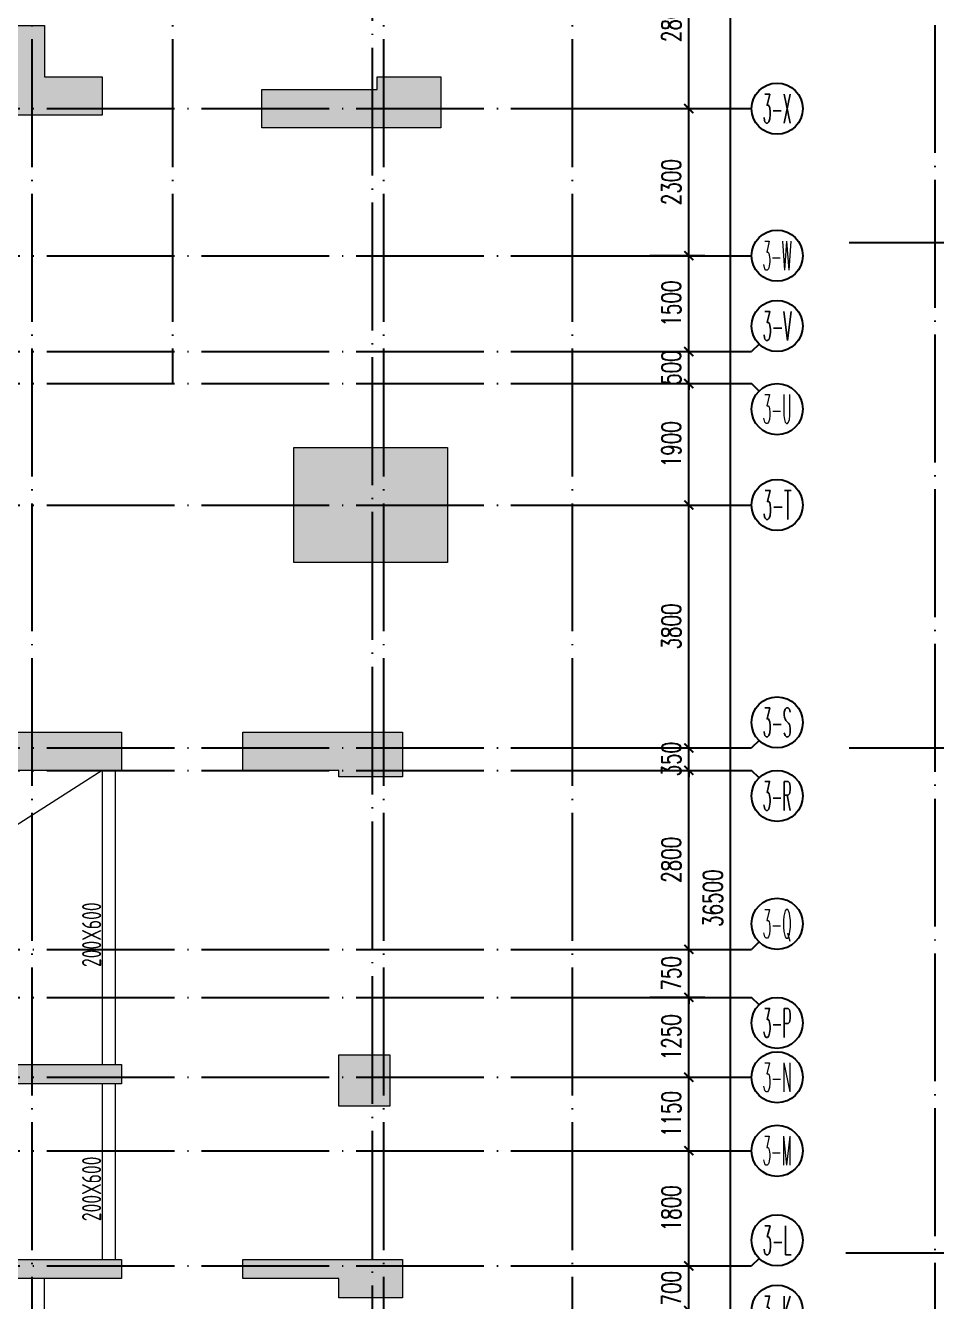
# Model space of a CAD drawing. Header units: millimetres. Extents: x 1089227 to 13101469, y 618865 to 10240562.
# Drawn here: x 2252850 to 2267102, y 4859200 to 4879157 of the extents above; entities that cross this region are included whole.
import ezdxf
from ezdxf.enums import TextEntityAlignment as Align

# ---------------------------------------------------------------- set-up
doc = ezdxf.new("R2010")
doc.units = ezdxf.units.MM
doc.header["$LTSCALE"] = 1000
doc.header["$PDMODE"] = 3
doc.header["$PDSIZE"] = 200
doc.linetypes.add('DOTE', pattern=[2.42, 2, -0.2, 0.02, -0.2])
doc.linetypes.add('HIDDEN', pattern=[0.375, 0.25, -0.125])
doc.layers.get('0').update_dxf_attribs({"linetype": 'CONTINUOUS'})
doc.layers.get('Defpoints').update_dxf_attribs({"linetype": 'CONTINUOUS'})
for name, color, linetype in [('AXIS', 3, 'CONTINUOUS'), ('AXIS_TEXT', 7, 'CONTINUOUS'), ('C-H', 8, 'CONTINUOUS'), ('DOTE', 1, 'DOTE'), ('S-BEAM-TEXT-DD', 7, 'CONTINUOUS')]:
    doc.layers.add(name, color=color, linetype=linetype)
for name, color, linetype, lineweight in [('S-BEAM-DASH', 4, 'HIDDEN', 0), ('S-HOLE', 11, 'CONTINUOUS', 0), ('S-WALL', 31, 'CONTINUOUS', 0)]:
    doc.layers.add(name, color=color, linetype=linetype, lineweight=lineweight)
doc.styles.add('_TCH_AXIS', font='COMPLEX', dxfattribs={"bigfont": 'AllInOneBig.shx'})
doc.styles.add('_TCH_DIM_T3', font='SIMPLEX', dxfattribs={"width": 0.705882, "bigfont": 'AllInOneBig.shx'})
doc.styles.add('COMPLEX', font='COMPLEX', dxfattribs={"bigfont": 'AllInOneBig.shx'})
doc.styles.add('TSSD_Rein', font='tssdeng.shx', dxfattribs={"width": 0.7, "bigfont": 'hztxt.shx'})
doc.dimstyles.new('_TCH_ARCH&&100', dxfattribs={"dimtxt": 297.5, "dimasz": 100, "dimexe": 250, "dimexo": 300, "dimgap": 126.25, "dimtad": 1, "dimdec": 0, "dimzin": 0, "dimdsep": 46, "dimtxsty": '_TCH_DIM_T3', "dimblk": 'ARCHTICK', "dimcen": 0.09, "dimclrt": 7, "dimazin": 2, "dimtfac": 1, "dimtdec": 0, "dimtix": 1, "dimtmove": 2, "dimatfit": 3, "dimfxl": 0, "dimtolj": 1, "dimtzin": 0, "dimarcsym": 0})

# ---------------------------------------------------------------- blocks, each defined once
blk = doc.blocks.new('_AXISO')
blk.add_circle((0, 0), 0.5)
at = {"layer": 'AXIS_TEXT', "style": 'COMPLEX', "width": 1.041667}
blk.add_attdef('A', text='', height=0.56, dxfattribs=at).set_placement((-0.25, -0.28), (0.25, -0.28), align=Align.FIT)
blk = doc.blocks.new('_ArchTick')
at = {"color": 0, "linetype": 'ByBlock', "const_width": 0.3}
blk.add_lwpolyline([(-0.71, -0.71), (0.71, 0.71)], dxfattribs=at)
blk = doc.blocks.new('*D160')
at = {"layer": 'AXIS', "color": 0, "lineweight": -2, "transparency": 16777216}
for p, q in [((-113808, 58546), (-112296, 58546)), ((-112546, 22046), (-112546, 58546)), ((-113808, 22046), (-112296, 22046))]:
    blk.add_line(p, q, dxfattribs=at)
at = {"layer": 'Defpoints', "color": 0, "transparency": 16777216}
for p in [(-114108, 58546), (-112546, 58546), (-114108, 22046)]:
    blk.add_point(p, dxfattribs=at)
at = {"layer": 'AXIS', "color": 0, "lineweight": -2, "transparency": 16777216, "xscale": 100, "yscale": 100, "zscale": 100}
for p, rotation in [((-112546, 58546), 90), ((-112546, 22046), 270)]:
    blk.add_blockref('_ArchTick', p, dxfattribs=dict(at, rotation=rotation))
at = {"layer": 'AXIS', "color": 7, "transparency": 16777216, "insert": (-112821, 40296), "char_height": 297.5, "attachment_point": 5, "rotation": 90, "style": '_TCH_DIM_T3'}
blk.add_mtext('\\A1;36500', dxfattribs=at)
blk = doc.blocks.new('*D170')
at = {"layer": 'AXIS', "color": 0, "lineweight": -2, "transparency": 16777216}
for p, q in [((-113808, 34546), (-112947, 34546)), ((-113197, 34546), (-113197, 34646)), ((-113197, 33846), (-113197, 34546)), ((-113808, 33846), (-112947, 33846)), ((-113197, 33846), (-113197, 33746))]:
    blk.add_line(p, q, dxfattribs=at)
at = {"layer": 'Defpoints', "color": 0, "transparency": 16777216}
for p in [(-114108, 34546), (-113197, 34546), (-114108, 33846)]:
    blk.add_point(p, dxfattribs=at)
at = {"layer": 'AXIS', "color": 0, "lineweight": -2, "transparency": 16777216, "xscale": 100, "yscale": 100, "zscale": 100}
for p, rotation in [((-113197, 34546), 270), ((-113197, 33846), 90)]:
    blk.add_blockref('_ArchTick', p, dxfattribs=dict(at, rotation=rotation))
at = {"layer": 'AXIS', "color": 7, "transparency": 16777216, "insert": (-113472, 34196), "char_height": 297.5, "attachment_point": 5, "rotation": 90, "style": '_TCH_DIM_T3'}
blk.add_mtext('\\A1;700', dxfattribs=at)
blk = doc.blocks.new('*D171')
at = {"layer": 'AXIS', "color": 0, "lineweight": -2, "transparency": 16777216}
for p, q in [((-113808, 36346), (-112947, 36346)), ((-113197, 34546), (-113197, 36346)), ((-113808, 34546), (-112947, 34546))]:
    blk.add_line(p, q, dxfattribs=at)
at = {"layer": 'Defpoints', "color": 0, "transparency": 16777216}
for p in [(-114108, 36346), (-113197, 36346), (-114108, 34546)]:
    blk.add_point(p, dxfattribs=at)
at = {"layer": 'AXIS', "color": 0, "lineweight": -2, "transparency": 16777216, "xscale": 100, "yscale": 100, "zscale": 100}
for p, rotation in [((-113197, 36346), 90), ((-113197, 34546), 270)]:
    blk.add_blockref('_ArchTick', p, dxfattribs=dict(at, rotation=rotation))
at = {"layer": 'AXIS', "color": 7, "transparency": 16777216, "insert": (-113472, 35446), "char_height": 297.5, "attachment_point": 5, "rotation": 90, "style": '_TCH_DIM_T3'}
blk.add_mtext('\\A1;1800', dxfattribs=at)
blk = doc.blocks.new('*D172')
at = {"layer": 'AXIS', "color": 0, "lineweight": -2, "transparency": 16777216}
for p, q in [((-113808, 37496), (-112947, 37496)), ((-113197, 36346), (-113197, 37496)), ((-113808, 36346), (-112947, 36346))]:
    blk.add_line(p, q, dxfattribs=at)
at = {"layer": 'Defpoints', "color": 0, "transparency": 16777216}
for p in [(-114108, 37496), (-113197, 37496), (-114108, 36346)]:
    blk.add_point(p, dxfattribs=at)
at = {"layer": 'AXIS', "color": 0, "lineweight": -2, "transparency": 16777216, "xscale": 100, "yscale": 100, "zscale": 100}
for p, rotation in [((-113197, 37496), 90), ((-113197, 36346), 270)]:
    blk.add_blockref('_ArchTick', p, dxfattribs=dict(at, rotation=rotation))
at = {"layer": 'AXIS', "color": 7, "transparency": 16777216, "insert": (-113472, 36921), "char_height": 297.5, "attachment_point": 5, "rotation": 90, "style": '_TCH_DIM_T3'}
blk.add_mtext('\\A1;1150', dxfattribs=at)
blk = doc.blocks.new('*D173')
at = {"layer": 'AXIS', "color": 0, "lineweight": -2, "transparency": 16777216}
for p, q in [((-113808, 38746), (-112947, 38746)), ((-113197, 37496), (-113197, 38746)), ((-113808, 37496), (-112947, 37496))]:
    blk.add_line(p, q, dxfattribs=at)
at = {"layer": 'Defpoints', "color": 0, "transparency": 16777216}
for p in [(-114108, 38746), (-113197, 38746), (-114108, 37496)]:
    blk.add_point(p, dxfattribs=at)
at = {"layer": 'AXIS', "color": 0, "lineweight": -2, "transparency": 16777216, "xscale": 100, "yscale": 100, "zscale": 100}
for p, rotation in [((-113197, 38746), 90), ((-113197, 37496), 270)]:
    blk.add_blockref('_ArchTick', p, dxfattribs=dict(at, rotation=rotation))
at = {"layer": 'AXIS', "color": 7, "transparency": 16777216, "insert": (-113472, 38121), "char_height": 297.5, "attachment_point": 5, "rotation": 90, "style": '_TCH_DIM_T3'}
blk.add_mtext('\\A1;1250', dxfattribs=at)
blk = doc.blocks.new('*D174')
at = {"layer": 'AXIS', "color": 0, "lineweight": -2, "transparency": 16777216}
for p, q in [((-113197, 39496), (-113197, 39596)), ((-113808, 39496), (-112947, 39496)), ((-113197, 38746), (-113197, 39496)), ((-113808, 38746), (-112947, 38746)), ((-113197, 38746), (-113197, 38646))]:
    blk.add_line(p, q, dxfattribs=at)
at = {"layer": 'Defpoints', "color": 0, "transparency": 16777216}
for p in [(-114108, 39496), (-113197, 39496), (-114108, 38746)]:
    blk.add_point(p, dxfattribs=at)
at = {"layer": 'AXIS', "color": 0, "lineweight": -2, "transparency": 16777216, "xscale": 100, "yscale": 100, "zscale": 100}
for p, rotation in [((-113197, 39496), 270), ((-113197, 38746), 90)]:
    blk.add_blockref('_ArchTick', p, dxfattribs=dict(at, rotation=rotation))
at = {"layer": 'AXIS', "color": 7, "transparency": 16777216, "insert": (-113472, 39121), "char_height": 297.5, "attachment_point": 5, "rotation": 90, "style": '_TCH_DIM_T3'}
blk.add_mtext('\\A1;750', dxfattribs=at)
blk = doc.blocks.new('*D175')
at = {"layer": 'AXIS', "color": 0, "lineweight": -2, "transparency": 16777216}
for p, q in [((-113808, 42296), (-112947, 42296)), ((-113197, 39496), (-113197, 42296)), ((-113808, 39496), (-112947, 39496))]:
    blk.add_line(p, q, dxfattribs=at)
at = {"layer": 'Defpoints', "color": 0, "transparency": 16777216}
for p in [(-114108, 42296), (-113197, 42296), (-114108, 39496)]:
    blk.add_point(p, dxfattribs=at)
at = {"layer": 'AXIS', "color": 0, "lineweight": -2, "transparency": 16777216, "xscale": 100, "yscale": 100, "zscale": 100}
for p, rotation in [((-113197, 42296), 90), ((-113197, 39496), 270)]:
    blk.add_blockref('_ArchTick', p, dxfattribs=dict(at, rotation=rotation))
at = {"layer": 'AXIS', "color": 7, "transparency": 16777216, "insert": (-113472, 40896), "char_height": 297.5, "attachment_point": 5, "rotation": 90, "style": '_TCH_DIM_T3'}
blk.add_mtext('\\A1;2800', dxfattribs=at)
blk = doc.blocks.new('*D176')
at = {"layer": 'AXIS', "color": 0, "lineweight": -2, "transparency": 16777216}
for p, q in [((-113197, 42646), (-113197, 42746)), ((-113808, 42646), (-112947, 42646)), ((-113197, 42296), (-113197, 42646)), ((-113808, 42296), (-112947, 42296)), ((-113197, 42296), (-113197, 42196))]:
    blk.add_line(p, q, dxfattribs=at)
at = {"layer": 'Defpoints', "color": 0, "transparency": 16777216}
for p in [(-114108, 42646), (-113197, 42646), (-114108, 42296)]:
    blk.add_point(p, dxfattribs=at)
at = {"layer": 'AXIS', "color": 0, "lineweight": -2, "transparency": 16777216, "xscale": 100, "yscale": 100, "zscale": 100}
for p, rotation in [((-113197, 42646), 270), ((-113197, 42296), 90)]:
    blk.add_blockref('_ArchTick', p, dxfattribs=dict(at, rotation=rotation))
at = {"layer": 'AXIS', "color": 7, "transparency": 16777216, "insert": (-113472, 42471), "char_height": 297.5, "attachment_point": 5, "rotation": 90, "style": '_TCH_DIM_T3'}
blk.add_mtext('\\A1;350', dxfattribs=at)
blk = doc.blocks.new('*D177')
at = {"layer": 'AXIS', "color": 0, "lineweight": -2, "transparency": 16777216}
for p, q in [((-113808, 46446), (-112947, 46446)), ((-113197, 42646), (-113197, 46446)), ((-113808, 42646), (-112947, 42646))]:
    blk.add_line(p, q, dxfattribs=at)
at = {"layer": 'Defpoints', "color": 0, "transparency": 16777216}
for p in [(-114108, 46446), (-113197, 46446), (-114108, 42646)]:
    blk.add_point(p, dxfattribs=at)
at = {"layer": 'AXIS', "color": 0, "lineweight": -2, "transparency": 16777216, "xscale": 100, "yscale": 100, "zscale": 100}
for p, rotation in [((-113197, 46446), 90), ((-113197, 42646), 270)]:
    blk.add_blockref('_ArchTick', p, dxfattribs=dict(at, rotation=rotation))
at = {"layer": 'AXIS', "color": 7, "transparency": 16777216, "insert": (-113472, 44546), "char_height": 297.5, "attachment_point": 5, "rotation": 90, "style": '_TCH_DIM_T3'}
blk.add_mtext('\\A1;3800', dxfattribs=at)
blk = doc.blocks.new('*D178')
at = {"layer": 'AXIS', "color": 0, "lineweight": -2, "transparency": 16777216}
for p, q in [((-113808, 48346), (-112947, 48346)), ((-113197, 46446), (-113197, 48346)), ((-113808, 46446), (-112947, 46446))]:
    blk.add_line(p, q, dxfattribs=at)
at = {"layer": 'Defpoints', "color": 0, "transparency": 16777216}
for p in [(-114108, 48346), (-113197, 48346), (-114108, 46446)]:
    blk.add_point(p, dxfattribs=at)
at = {"layer": 'AXIS', "color": 0, "lineweight": -2, "transparency": 16777216, "xscale": 100, "yscale": 100, "zscale": 100}
for p, rotation in [((-113197, 48346), 90), ((-113197, 46446), 270)]:
    blk.add_blockref('_ArchTick', p, dxfattribs=dict(at, rotation=rotation))
at = {"layer": 'AXIS', "color": 7, "transparency": 16777216, "insert": (-113472, 47396), "char_height": 297.5, "attachment_point": 5, "rotation": 90, "style": '_TCH_DIM_T3'}
blk.add_mtext('\\A1;1900', dxfattribs=at)
blk = doc.blocks.new('*D179')
at = {"layer": 'AXIS', "color": 0, "lineweight": -2, "transparency": 16777216}
for p, q in [((-113197, 48846), (-113197, 48946)), ((-113808, 48846), (-112947, 48846)), ((-113197, 48346), (-113197, 48846)), ((-113808, 48346), (-112947, 48346)), ((-113197, 48346), (-113197, 48246))]:
    blk.add_line(p, q, dxfattribs=at)
at = {"layer": 'Defpoints', "color": 0, "transparency": 16777216}
for p in [(-114108, 48846), (-113197, 48846), (-114108, 48346)]:
    blk.add_point(p, dxfattribs=at)
at = {"layer": 'AXIS', "color": 0, "lineweight": -2, "transparency": 16777216, "xscale": 100, "yscale": 100, "zscale": 100}
for p, rotation in [((-113197, 48846), 270), ((-113197, 48346), 90)]:
    blk.add_blockref('_ArchTick', p, dxfattribs=dict(at, rotation=rotation))
at = {"layer": 'AXIS', "color": 7, "transparency": 16777216, "insert": (-113472, 48596), "char_height": 297.5, "attachment_point": 5, "rotation": 90, "style": '_TCH_DIM_T3'}
blk.add_mtext('\\A1;500', dxfattribs=at)
blk = doc.blocks.new('*D180')
at = {"layer": 'AXIS', "color": 0, "lineweight": -2, "transparency": 16777216}
for p, q in [((-113808, 50346), (-112947, 50346)), ((-113197, 48846), (-113197, 50346)), ((-113808, 48846), (-112947, 48846))]:
    blk.add_line(p, q, dxfattribs=at)
at = {"layer": 'Defpoints', "color": 0, "transparency": 16777216}
for p in [(-114108, 50346), (-113197, 50346), (-114108, 48846)]:
    blk.add_point(p, dxfattribs=at)
at = {"layer": 'AXIS', "color": 0, "lineweight": -2, "transparency": 16777216, "xscale": 100, "yscale": 100, "zscale": 100}
for p, rotation in [((-113197, 50346), 90), ((-113197, 48846), 270)]:
    blk.add_blockref('_ArchTick', p, dxfattribs=dict(at, rotation=rotation))
at = {"layer": 'AXIS', "color": 7, "transparency": 16777216, "insert": (-113472, 49596), "char_height": 297.5, "attachment_point": 5, "rotation": 90, "style": '_TCH_DIM_T3'}
blk.add_mtext('\\A1;1500', dxfattribs=at)
blk = doc.blocks.new('*D181')
at = {"layer": 'AXIS', "color": 0, "lineweight": -2, "transparency": 16777216}
for p, q in [((-113808, 52646), (-112947, 52646)), ((-113197, 50346), (-113197, 52646)), ((-113808, 50346), (-112947, 50346))]:
    blk.add_line(p, q, dxfattribs=at)
at = {"layer": 'Defpoints', "color": 0, "transparency": 16777216}
for p in [(-114108, 52646), (-113197, 52646), (-114108, 50346)]:
    blk.add_point(p, dxfattribs=at)
at = {"layer": 'AXIS', "color": 0, "lineweight": -2, "transparency": 16777216, "xscale": 100, "yscale": 100, "zscale": 100}
for p, rotation in [((-113197, 52646), 90), ((-113197, 50346), 270)]:
    blk.add_blockref('_ArchTick', p, dxfattribs=dict(at, rotation=rotation))
at = {"layer": 'AXIS', "color": 7, "transparency": 16777216, "insert": (-113472, 51496), "char_height": 297.5, "attachment_point": 5, "rotation": 90, "style": '_TCH_DIM_T3'}
blk.add_mtext('\\A1;2300', dxfattribs=at)
blk = doc.blocks.new('*D182')
at = {"layer": 'AXIS', "color": 0, "lineweight": -2, "transparency": 16777216}
for p, q in [((-113808, 55446), (-112947, 55446)), ((-113197, 52646), (-113197, 55446)), ((-113808, 52646), (-112947, 52646))]:
    blk.add_line(p, q, dxfattribs=at)
at = {"layer": 'Defpoints', "color": 0, "transparency": 16777216}
for p in [(-114108, 55446), (-113197, 55446), (-114108, 52646)]:
    blk.add_point(p, dxfattribs=at)
at = {"layer": 'AXIS', "color": 0, "lineweight": -2, "transparency": 16777216, "xscale": 100, "yscale": 100, "zscale": 100}
for p, rotation in [((-113197, 55446), 90), ((-113197, 52646), 270)]:
    blk.add_blockref('_ArchTick', p, dxfattribs=dict(at, rotation=rotation))
at = {"layer": 'AXIS', "color": 7, "transparency": 16777216, "insert": (-113472, 54046), "char_height": 297.5, "attachment_point": 5, "rotation": 90, "style": '_TCH_DIM_T3'}
blk.add_mtext('\\A1;2800', dxfattribs=at)
blk = doc.blocks.new('裙房轴网260428')
at = {"layer": 'DOTE', "color": 16, "linetype": 'DOTE'}
for p, q in [((-109350, 82992.6), (-109350, -1000)), ((-118150, 80217.5), (-118150, -1000)), ((-110690, 50550), (-1866, 50550)), ((-110690, 42650), (-1866, 42650)), ((-110738.7, 34750), (-43972.1, 34750))]:
    blk.add_line(p, q, dxfattribs=at)
blk = doc.blocks.new('QZ-TL-0808')
at = {"layer": 'C-H'}
for points in [[(-85741, -41818), (-83341, -41818), (-83341, -42618), (-82441, -42618), (-82441, -43218), (-85741, -43218)], [(-79941, -43418), (-79941, -42818), (-78141, -42818), (-78141, -42618), (-77141, -42618), (-77141, -43418)], [(-79441, -48418), (-77041, -48418), (-77041, -50218), (-79441, -50218)], [(-84141, -54118), (-84141, -53468), (-84641, -53468), (-84641, -52868), (-82141, -52868), (-82141, -53468), (-83841, -53468), (-83841, -54118)], [(-80241, -52868), (-77741, -52868), (-77741, -53568), (-78741, -53568), (-78741, -53468), (-80241, -53468)], [(-84141, -58369), (-84141, -57319), (-83841, -57319), (-83841, -58069), (-82141, -58069), (-82141, -58369)], [(-78741, -57918), (-77941, -57918), (-77941, -58718), (-78741, -58718)], [(-84141, -61418), (-84141, -60518), (-83841, -60518), (-83841, -61118), (-82141, -61118), (-82141, -61418)], [(-80241, -61118), (-77741, -61118), (-77741, -61718), (-78741, -61718), (-78741, -61418), (-80241, -61418)]]:
    blk.add_hatch(color=256, dxfattribs=at).paths.add_polyline_path(points)
at = {"layer": 'S-WALL'}
for points in [[(-85741, -41818), (-83341, -41818), (-83341, -42618), (-82441, -42618), (-82441, -43218), (-85741, -43218), (-85741, -41818)], [(-84141, -54118), (-84141, -53468), (-84641, -53468), (-84641, -52868), (-82141, -52868), (-82141, -53468), (-83841, -53468), (-83841, -54118), (-84141, -54118)], [(-84141, -58369), (-84141, -57319), (-83841, -57319), (-83841, -58069), (-82141, -58069), (-82141, -58369), (-84141, -58369)], [(-84141, -61418), (-84141, -60518), (-83841, -60518), (-83841, -61118), (-82141, -61118), (-82141, -61418), (-84141, -61418)], [(-80241, -61118), (-77741, -61118), (-77741, -61718), (-78741, -61718), (-78741, -61418), (-80241, -61418), (-80241, -61118)]]:
    blk.add_lwpolyline(points, dxfattribs=at)
for points in [[(-79941, -43418), (-79941, -42818), (-78141, -42818), (-78141, -42618), (-77141, -42618), (-77141, -43418)], [(-79441, -48418), (-77041, -48418), (-77041, -50218), (-79441, -50218)], [(-80241, -52868), (-77741, -52868), (-77741, -53568), (-78741, -53568), (-78741, -53468), (-80241, -53468)], [(-78741, -57918), (-77941, -57918), (-77941, -58718), (-78741, -58718)]]:
    blk.add_lwpolyline(points, close=True, dxfattribs=at)
blk = doc.blocks.new('1F柱网-0808')
blk.add_blockref('QZ-TL-0808', (144880, 148457))
blk = doc.blocks.new('2FJGBZ')
at = {"layer": 'S-BEAM-DASH', "linetype": 'Continuous'}
for p, q in [((62440, 94989), (62440, 90390)), ((62640, 94989), (62640, 90390)), ((62440, 90088), (62440, 87339)), ((62640, 90088), (62640, 87339)), ((61539, 85039), (61539, 87039))]:
    blk.add_line(p, q, dxfattribs=at)
at = {"layer": 'S-HOLE'}
blk.add_lwpolyline([(62440, 94989), (59522, 93124), (58441, 87567)], dxfattribs=at)
blk.add_blockref('1F柱网-0808', (0, 0))
blk = doc.blocks.new('ljm2')
at = {"layer": 'S-BEAM-TEXT-DD', "style": 'TSSD_Rein', "width": 0.7}
for p in [(-67706, 14510), (-67706, 10535)]:
    blk.add_text('200X600', height=300, rotation=90, dxfattribs=at).set_placement(p)
blk = doc.blocks.new('塔楼轴网260428')
at = {"layer": 'AXIS'}
for p, q in [((-114108.2, 52645.6), (-112214.8, 52645.6)), ((-114108.2, 50345.6), (-112214.8, 50345.6)), ((-112097.6, 48962.8), (-112214.8, 48845.6)), ((-114108.2, 48845.6), (-112214.8, 48845.6)), ((-114108.2, 48345.6), (-112214.8, 48345.6)), ((-112097.6, 48228.5), (-112214.8, 48345.6)), ((-114108.2, 46445.6), (-112214.8, 46445.6)), ((-112097.6, 42762.8), (-112214.8, 42645.6)), ((-114108.2, 42645.6), (-112214.8, 42645.6)), ((-114108.2, 42295.6), (-112214.8, 42295.6)), ((-112097.6, 42178.5), (-112214.8, 42295.6)), ((-112097.6, 39612.8), (-112214.8, 39495.6)), ((-114108.2, 39495.6), (-112214.8, 39495.6)), ((-114108.2, 38745.6), (-112214.8, 38745.6)), ((-112097.6, 38628.5), (-112214.8, 38745.6)), ((-114108.2, 37495.6), (-112214.8, 37495.6)), ((-114108.2, 36345.6), (-112214.8, 36345.6)), ((-114108.2, 34545.6), (-112214.8, 34545.6)), ((-112097.6, 34662.8), (-112214.8, 34545.6))]:
    blk.add_line(p, q, dxfattribs=at)
at = {"layer": 'DOTE', "color": 14}
for p, q in [((-123473.7, 63411.5), (-123473.7, 18841.8)), ((-121273.7, 63411.5), (-121273.7, 48345.6)), ((-117973.7, 63411.5), (-117973.7, 33845.6)), ((-115023.7, 63411.5), (-115023.7, 18841.8)), ((-147441.8, 52645.6), (-114108.2, 52645.6)), ((-147441.8, 50345.6), (-114108.2, 50345.6)), ((-147441.8, 48845.6), (-114108.2, 48845.6)), ((-147441.8, 48345.6), (-114108.2, 48345.6)), ((-147441.8, 46445.6), (-114108.2, 46445.6)), ((-147441.8, 42645.6), (-114108.2, 42645.6)), ((-147441.8, 42295.6), (-114108.2, 42295.6)), ((-147441.8, 39495.6), (-114108.2, 39495.6)), ((-147441.8, 38745.6), (-114108.2, 38745.6)), ((-147441.8, 37495.6), (-114108.2, 37495.6)), ((-147441.8, 36345.6), (-114108.2, 36345.6)), ((-147441.8, 34545.6), (-114108.2, 34545.6))]:
    blk.add_line(p, q, dxfattribs=at)
at = {"layer": 'AXIS'}
ref = blk.add_blockref('_AXISO', (-111814.8, 52645.6), dxfattribs=dict(at, xscale=800, yscale=800, zscale=800))
ref.add_attrib('A', '3-X', dxfattribs={"layer": 'AXIS_TEXT', "height": 452.55, "style": '_TCH_AXIS', "width": 0.333333}).set_placement((-112041, 52419.3), (-111588.5, 52419.3), align=Align.FIT)
ref = blk.add_blockref('_AXISO', (-111814.8, 50345.6), dxfattribs=dict(at, xscale=800, yscale=800, zscale=800))
ref.add_attrib('A', '3-W', dxfattribs={"layer": 'AXIS_TEXT', "height": 452.55, "style": '_TCH_AXIS', "width": 0.313433}).set_placement((-112041, 50119.3), (-111588.5, 50119.3), align=Align.FIT)
ref = blk.add_blockref('_AXISO', (-111814.8, 49245.6), dxfattribs=dict(at, xscale=800, yscale=800, zscale=800))
ref.add_attrib('A', '3-V', dxfattribs={"layer": 'AXIS_TEXT', "height": 452.55, "style": '_TCH_AXIS', "width": 0.333333}).set_placement((-112041, 49019.3), (-111588.5, 49019.3), align=Align.FIT)
ref = blk.add_blockref('_AXISO', (-111814.8, 47945.6), dxfattribs=dict(at, xscale=800, yscale=800, zscale=800))
ref.add_attrib('A', '3-U', dxfattribs={"layer": 'AXIS_TEXT', "height": 452.55, "style": '_TCH_AXIS', "width": 0.323077}).set_placement((-112041, 47719.3), (-111588.5, 47719.3), align=Align.FIT)
ref = blk.add_blockref('_AXISO', (-111814.8, 46445.6), dxfattribs=dict(at, xscale=800, yscale=800, zscale=800))
ref.add_attrib('A', '3-T', dxfattribs={"layer": 'AXIS_TEXT', "height": 452.55, "style": '_TCH_AXIS', "width": 0.35}).set_placement((-112041, 46219.3), (-111588.5, 46219.3), align=Align.FIT)
ref = blk.add_blockref('_AXISO', (-111814.8, 43045.6), dxfattribs=dict(at, xscale=800, yscale=800, zscale=800))
ref.add_attrib('A', '3-S', dxfattribs={"layer": 'AXIS_TEXT', "height": 452.55, "style": '_TCH_AXIS', "width": 0.355932}).set_placement((-112041, 42819.3), (-111588.5, 42819.3), align=Align.FIT)
ref = blk.add_blockref('_AXISO', (-111814.8, 41895.6), dxfattribs=dict(at, xscale=800, yscale=800, zscale=800))
ref.add_attrib('A', '3-R', dxfattribs={"layer": 'AXIS_TEXT', "height": 452.55, "style": '_TCH_AXIS', "width": 0.333333}).set_placement((-112041, 41669.3), (-111588.5, 41669.3), align=Align.FIT)
ref = blk.add_blockref('_AXISO', (-111814.8, 39895.6), dxfattribs=dict(at, xscale=800, yscale=800, zscale=800))
ref.add_attrib('A', '3-Q', dxfattribs={"layer": 'AXIS_TEXT', "height": 452.55, "style": '_TCH_AXIS', "width": 0.344262}).set_placement((-112041, 39669.3), (-111588.5, 39669.3), align=Align.FIT)
ref = blk.add_blockref('_AXISO', (-111814.8, 38345.6), dxfattribs=dict(at, xscale=800, yscale=800, zscale=800))
ref.add_attrib('A', '3-P', dxfattribs={"layer": 'AXIS_TEXT', "height": 452.55, "style": '_TCH_AXIS', "width": 0.33871}).set_placement((-112041, 38119.3), (-111588.5, 38119.3), align=Align.FIT)
ref = blk.add_blockref('_AXISO', (-111814.8, 37495.6), dxfattribs=dict(at, xscale=800, yscale=800, zscale=800))
ref.add_attrib('A', '3-N', dxfattribs={"layer": 'AXIS_TEXT', "height": 452.55, "style": '_TCH_AXIS', "width": 0.328125}).set_placement((-112041, 37269.3), (-111588.5, 37269.3), align=Align.FIT)
ref = blk.add_blockref('_AXISO', (-111814.8, 36345.6), dxfattribs=dict(at, xscale=800, yscale=800, zscale=800))
ref.add_attrib('A', '3-M', dxfattribs={"layer": 'AXIS_TEXT', "height": 452.55, "style": '_TCH_AXIS', "width": 0.318182}).set_placement((-112041, 36119.3), (-111588.5, 36119.3), align=Align.FIT)
ref = blk.add_blockref('_AXISO', (-111814.8, 34945.6), dxfattribs=dict(at, xscale=800, yscale=800, zscale=800))
ref.add_attrib('A', '3-L', dxfattribs={"layer": 'AXIS_TEXT', "height": 452.55, "style": '_TCH_AXIS', "width": 0.35}).set_placement((-112041, 34719.3), (-111588.5, 34719.3), align=Align.FIT)
ref = blk.add_blockref('_AXISO', (-111814.8, 33845.6), dxfattribs=dict(at, xscale=800, yscale=800, zscale=800))
ref.add_attrib('A', '3-K', dxfattribs={"layer": 'AXIS_TEXT', "height": 452.55, "style": '_TCH_AXIS', "width": 0.328125}).set_placement((-112041, 33619.3), (-111588.5, 33619.3), align=Align.FIT)
for p1, p2, distance, picture, middle in [((-114108.2, 22045.6), (-114108.2, 58545.6), -1561.9, '*D160', (-112821.3, 40295.6)), ((-114108.2, 52645.6), (-114108.2, 55445.6), -911, '*D182', (-113472.2, 54045.6)), ((-114108.2, 50345.6), (-114108.2, 52645.6), -911, '*D181', (-113472.2, 51495.6)), ((-114108.2, 48845.6), (-114108.2, 50345.6), -911, '*D180', (-113472.2, 49595.6)), ((-114108.2, 48345.6), (-114108.2, 48845.6), -911, '*D179', (-113472.2, 48595.6)), ((-114108.2, 46445.6), (-114108.2, 48345.6), -911, '*D178', (-113472.2, 47395.6)), ((-114108.2, 42645.6), (-114108.2, 46445.6), -911, '*D177', (-113472.2, 44545.6)), ((-114108.2, 42295.6), (-114108.2, 42645.6), -911, '*D176', (-113472.2, 42470.6)), ((-114108.2, 39495.6), (-114108.2, 42295.6), -911, '*D175', (-113472.2, 40895.6)), ((-114108.2, 38745.6), (-114108.2, 39495.6), -911, '*D174', (-113472.2, 39120.6)), ((-114108.2, 37495.6), (-114108.2, 38745.6), -911, '*D173', (-113472.2, 38120.6)), ((-114108.2, 36345.6), (-114108.2, 37495.6), -911, '*D172', (-113472.2, 36920.6)), ((-114108.2, 34545.6), (-114108.2, 36345.6), -911, '*D171', (-113472.2, 35445.6)), ((-114108.2, 33845.6), (-114108.2, 34545.6), -911, '*D170', (-113472.2, 34195.6))]:
    dim = blk.add_aligned_dim(p1=p1, p2=p2, distance=distance, dimstyle='_TCH_ARCH&&100', dxfattribs=at)
    dim.commit()
    dim.dimension.update_dxf_attribs({"geometry": picture, "text_midpoint": middle})
blk = doc.blocks.new('04地块地下轴网260428')
for name in ['裙房轴网260428', '塔楼轴网260428']:
    blk.add_blockref(name, (0, 0))

msp = doc.modelspace()

# ---------------------------------------------------------------- block references
for name, p in [('2FJGBZ', (2191610.598, 4772518.421)), ('ljm2', (2321740.007, 4849921.046)), ('04地块地下轴网260428', (2376423.723, 4825211.796))]:
    msp.add_blockref(name, p)

doc.saveas('drawing.dxf')
